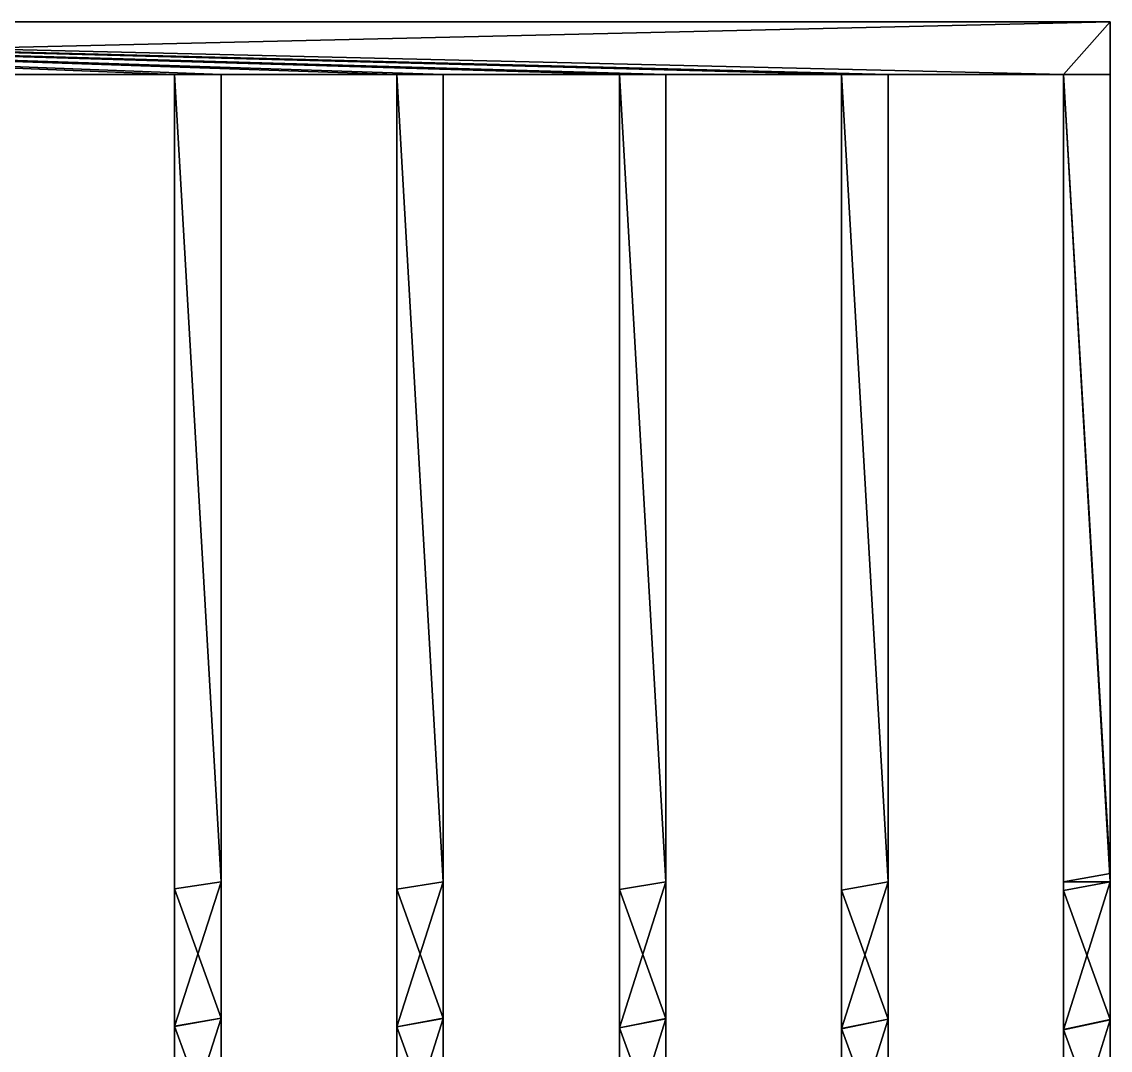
# Model space of a CAD drawing. Header units: inches. Extents: x -754 to 754, y 2181 to 6840.
# Drawn here: x 26 to 647, y 6254 to 6840 of the extents above; entities that cross this region are included whole.
import ezdxf

# ---------------------------------------------------------------- set-up
doc = ezdxf.new("R2010")
doc.units = ezdxf.units.IN
doc.header["$LTSCALE"] = 12.361043
doc.header["$MEASUREMENT"] = 0
for name, color, linetype in [('10', 7, 'CONTINUOUS'), ('100', 7, 'CONTINUOUS'), ('101', 7, 'CONTINUOUS'), ('102', 7, 'CONTINUOUS'), ('11', 7, 'CONTINUOUS'), ('20', 7, 'CONTINUOUS'), ('200', 7, 'CONTINUOUS'), ('201', 7, 'CONTINUOUS'), ('202', 7, 'CONTINUOUS'), ('21', 7, 'CONTINUOUS'), ('24', 7, 'CONTINUOUS'), ('25', 7, 'CONTINUOUS'), ('28', 7, 'CONTINUOUS'), ('29', 7, 'CONTINUOUS'), ('3', 7, 'CONTINUOUS'), ('32', 7, 'CONTINUOUS'), ('33', 7, 'CONTINUOUS'), ('4', 7, 'CONTINUOUS'), ('5', 7, 'CONTINUOUS'), ('59', 7, 'CONTINUOUS'), ('6', 7, 'CONTINUOUS'), ('60', 7, 'CONTINUOUS'), ('61', 7, 'CONTINUOUS'), ('62', 7, 'CONTINUOUS'), ('63', 7, 'CONTINUOUS'), ('7', 7, 'CONTINUOUS'), ('72', 7, 'CONTINUOUS'), ('73', 7, 'CONTINUOUS'), ('74', 7, 'CONTINUOUS'), ('75', 7, 'CONTINUOUS'), ('76', 7, 'CONTINUOUS'), ('8', 7, 'CONTINUOUS'), ('85', 7, 'CONTINUOUS'), ('86', 7, 'CONTINUOUS'), ('87', 7, 'CONTINUOUS'), ('88', 7, 'CONTINUOUS'), ('89', 7, 'CONTINUOUS'), ('9', 7, 'CONTINUOUS'), ('98', 7, 'CONTINUOUS'), ('99', 7, 'CONTINUOUS')]:
    doc.layers.add(name, color=color, linetype=linetype)

msp = doc.modelspace()

# ---------------------------------------------------------------- linework, layer by layer
at = {"layer": '10', "color": 7, "linetype": 'CONTINUOUS', "true_color": 0xa89b88}
for points in [[(620.4, 6810.5, 45720.18), (620.4, 6345.08, 45720), (620.4, 6350, 45730), (620.4, 6810.5, 45720.18)], [(620.4, 6810.5, 45730), (620.4, 6810.5, 45720.18), (620.4, 6350, 45730), (620.4, 6810.5, 45730)], [(620.4, 6345.08, 45720), (620.4, 6345.07, 45730), (620.4, 6350, 45730), (620.4, 6345.08, 45720)]]:
    msp.add_3dface(points, dxfattribs=at)
at = {"layer": '100', "color": 7, "linetype": 'CONTINUOUS', "true_color": 0xa89b88}
for points in [[(139.9, 6350, 45720), (139.9, 6350, 45730), (139.9, 6272.28, 45729.52), (139.9, 6350, 45720)], [(139.9, 6272.4, 45719.53), (139.9, 6350, 45720), (139.9, 6272.28, 45729.52), (139.9, 6272.4, 45719.53)], [(139.9, 6194.8, 45718.1), (139.9, 6272.4, 45719.53), (139.9, 6194.56, 45728.1), (139.9, 6194.8, 45718.1)], [(139.9, 6194.56, 45728.1), (139.9, 6272.4, 45719.53), (139.9, 6272.28, 45729.52), (139.9, 6194.56, 45728.1)]]:
    msp.add_3dface(points, dxfattribs=at)
at = {"layer": '101', "color": 7, "linetype": 'CONTINUOUS', "true_color": 0xa89b88}
for points in [[(113.3, 6346.03, 45730), (113.3, 6810.5, 45730), (113.3, 6346.03, 45720), (113.3, 6346.03, 45730)], [(113.3, 6346.03, 45720), (113.3, 6810.5, 45730), (113.3, 6810.5, 45720.14), (113.3, 6346.03, 45720)]]:
    msp.add_3dface(points, dxfattribs=at)
at = {"layer": '102', "color": 7, "linetype": 'CONTINUOUS', "true_color": 0xa89b88}
for points in [[(139.9, 6810.5, 45730), (139.9, 6350, 45730), (139.9, 6810.5, 45720.14), (139.9, 6810.5, 45730)], [(139.9, 6350, 45730), (139.9, 6350, 45720), (139.9, 6810.5, 45720.14), (139.9, 6350, 45730)]]:
    msp.add_3dface(points, dxfattribs=at)
at = {"layer": '11', "color": 7, "linetype": 'CONTINUOUS', "true_color": 0xa89b88}
for points in [[(647, 6354.87, 45730), (647, 6810.5, 45720.18), (647, 6840.5, 45730), (647, 6354.87, 45730)], [(647, 6840.5, 45730), (647, 6810.5, 45720.18), (647, 6840.5, 45710), (647, 6840.5, 45730)], [(647, 6840.5, 45710), (647, 6810.5, 45720.18), (647, 6810.5, 45710), (647, 6840.5, 45710)], [(647, 6350, 45720), (647, 6810.5, 45720.18), (647, 6350, 45730), (647, 6350, 45720)], [(647, 6350, 45730), (647, 6810.5, 45720.18), (647, 6354.87, 45730), (647, 6350, 45730)]]:
    msp.add_3dface(points, dxfattribs=at)
at = {"layer": '20', "color": 7, "linetype": 'CONTINUOUS', "true_color": 0xa89b88}
for points in [[(520.3, 6350, 45720), (520.3, 6271.83, 45719.52), (493.7, 6345.36, 45720), (520.3, 6350, 45720)], [(493.7, 6345.36, 45720), (520.3, 6271.83, 45719.52), (493.7, 6266.38, 45719.45), (493.7, 6345.36, 45720)], [(520.3, 6271.83, 45719.52), (520.3, 6193.66, 45718.07), (493.7, 6266.38, 45719.45), (520.3, 6271.83, 45719.52)], [(493.7, 6266.38, 45719.45), (520.3, 6193.66, 45718.07), (493.7, 6187.41, 45717.92), (493.7, 6266.38, 45719.45)]]:
    msp.add_3dface(points, dxfattribs=at)
at = {"layer": '200', "color": 7, "linetype": 'CONTINUOUS', "true_color": 0xa89b88}
for points in [[(647, 6840.5, 45710), (647, 6810.5, 45710), (-647, 6810.5, 45710), (647, 6840.5, 45710)], [(647, 6840.5, 45710), (-647, 6810.5, 45710), (-647, 6840.5, 45710), (647, 6840.5, 45710)]]:
    msp.add_3dface(points, dxfattribs=at)
at = {"layer": '201', "color": 7, "linetype": 'CONTINUOUS', "true_color": 0xa89b88}
for points in [[(-647, 6810.5, 45720), (647, 6810.5, 45710), (-620.4, 6810.5, 45720), (-647, 6810.5, 45720)], [(647, 6810.5, 45710), (-647, 6810.5, 45720), (-647, 6810.5, 45710), (647, 6810.5, 45710)], [(647, 6810.5, 45710), (-520.3, 6810.5, 45720.17), (-620.4, 6810.5, 45720), (647, 6810.5, 45710)], [(647, 6810.5, 45710), (-493.7, 6810.5, 45720.17), (-520.3, 6810.5, 45720.17), (647, 6810.5, 45710)], [(647, 6810.5, 45710), (-393.6, 6810.5, 45720), (-493.7, 6810.5, 45720.17), (647, 6810.5, 45710)], [(-393.6, 6810.5, 45720), (647, 6810.5, 45710), (-367, 6810.5, 45720), (-393.6, 6810.5, 45720)], [(647, 6810.5, 45710), (-266.6, 6810.5, 45720.15), (-367, 6810.5, 45720), (647, 6810.5, 45710)], [(647, 6810.5, 45710), (-240, 6810.5, 45720.15), (-266.6, 6810.5, 45720.15), (647, 6810.5, 45710)], [(647, 6810.5, 45710), (-139.9, 6810.5, 45720.14), (-240, 6810.5, 45720.15), (647, 6810.5, 45710)], [(647, 6810.5, 45710), (-113.3, 6810.5, 45720.14), (-139.9, 6810.5, 45720.14), (647, 6810.5, 45710)], [(647, 6810.5, 45710), (-13.4, 6810.5, 45720.14), (-113.3, 6810.5, 45720.14), (647, 6810.5, 45710)], [(647, 6810.5, 45710), (13.2, 6810.5, 45720.14), (-13.4, 6810.5, 45720.14), (647, 6810.5, 45710)], [(647, 6810.5, 45710), (113.3, 6810.5, 45720.14), (13.2, 6810.5, 45720.14), (647, 6810.5, 45710)], [(113.3, 6810.5, 45730), (13.2, 6810.5, 45730), (113.3, 6810.5, 45720.14), (113.3, 6810.5, 45730)], [(113.3, 6810.5, 45720.14), (13.2, 6810.5, 45730), (13.2, 6810.5, 45720.14), (113.3, 6810.5, 45720.14)], [(647, 6810.5, 45710), (139.9, 6810.5, 45720.14), (113.3, 6810.5, 45720.14), (647, 6810.5, 45710)], [(647, 6810.5, 45710), (240, 6810.5, 45720.15), (139.9, 6810.5, 45720.14), (647, 6810.5, 45710)], [(240, 6810.5, 45730), (139.9, 6810.5, 45730), (240, 6810.5, 45720.15), (240, 6810.5, 45730)], [(240, 6810.5, 45720.15), (139.9, 6810.5, 45730), (139.9, 6810.5, 45720.14), (240, 6810.5, 45720.15)], [(647, 6810.5, 45710), (266.6, 6810.5, 45720.15), (240, 6810.5, 45720.15), (647, 6810.5, 45710)], [(647, 6810.5, 45710), (367, 6810.5, 45720.16), (266.6, 6810.5, 45720.15), (647, 6810.5, 45710)], [(367, 6810.5, 45730), (266.6, 6810.5, 45730), (367, 6810.5, 45720.16), (367, 6810.5, 45730)], [(367, 6810.5, 45720.16), (266.6, 6810.5, 45730), (266.6, 6810.5, 45720.15), (367, 6810.5, 45720.16)], [(647, 6810.5, 45710), (393.6, 6810.5, 45720.16), (367, 6810.5, 45720.16), (647, 6810.5, 45710)], [(647, 6810.5, 45710), (493.7, 6810.5, 45720.17), (393.6, 6810.5, 45720.16), (647, 6810.5, 45710)], [(493.7, 6810.5, 45730), (393.6, 6810.5, 45730), (493.7, 6810.5, 45720.17), (493.7, 6810.5, 45730)], [(493.7, 6810.5, 45720.17), (393.6, 6810.5, 45730), (393.6, 6810.5, 45720.16), (493.7, 6810.5, 45720.17)], [(647, 6810.5, 45710), (520.3, 6810.5, 45720.17), (493.7, 6810.5, 45720.17), (647, 6810.5, 45710)], [(620.4, 6810.5, 45720.18), (620.4, 6810.5, 45730), (520.3, 6810.5, 45730), (620.4, 6810.5, 45720.18)], [(647, 6810.5, 45710), (620.4, 6810.5, 45720.18), (520.3, 6810.5, 45730), (647, 6810.5, 45710)], [(647, 6810.5, 45710), (520.3, 6810.5, 45730), (520.3, 6810.5, 45720.17), (647, 6810.5, 45710)], [(647, 6810.5, 45720.18), (620.4, 6810.5, 45720.18), (647, 6810.5, 45710), (647, 6810.5, 45720.18)]]:
    msp.add_3dface(points, dxfattribs=at)
at = {"layer": '202', "color": 7, "linetype": 'CONTINUOUS', "true_color": 0xa89b88}
for points in [[(647, 6840.5, 45730), (647, 6840.5, 45710), (-647, 6840.5, 45710), (647, 6840.5, 45730)], [(-647, 6840.5, 45730), (647, 6840.5, 45730), (-647, 6840.5, 45710), (-647, 6840.5, 45730)]]:
    msp.add_3dface(points, dxfattribs=at)
at = {"layer": '21', "color": 7, "linetype": 'CONTINUOUS', "true_color": 0xa89b88}
for points in [[(520.3, 6350, 45720), (493.7, 6345.36, 45720), (493.7, 6810.5, 45720.17), (520.3, 6350, 45720)], [(520.3, 6810.5, 45720.17), (520.3, 6350, 45720), (493.7, 6810.5, 45720.17), (520.3, 6810.5, 45720.17)]]:
    msp.add_3dface(points, dxfattribs=at)
at = {"layer": '24', "color": 7, "linetype": 'CONTINUOUS', "true_color": 0xa89b88}
for points in [[(393.6, 6350, 45720), (393.6, 6272.05, 45719.52), (367, 6345.61, 45720), (393.6, 6350, 45720)], [(367, 6345.61, 45720), (393.6, 6272.05, 45719.52), (367, 6266.89, 45719.46), (367, 6345.61, 45720)], [(393.6, 6272.05, 45719.52), (393.6, 6194.1, 45718.09), (367, 6266.89, 45719.46), (393.6, 6272.05, 45719.52)], [(367, 6266.89, 45719.46), (393.6, 6194.1, 45718.09), (367, 6188.18, 45717.94), (367, 6266.89, 45719.46)]]:
    msp.add_3dface(points, dxfattribs=at)
at = {"layer": '25', "color": 7, "linetype": 'CONTINUOUS', "true_color": 0xa89b88}
for points in [[(393.6, 6350, 45720), (367, 6345.61, 45720), (367, 6810.5, 45720.16), (393.6, 6350, 45720)], [(393.6, 6810.5, 45720.16), (393.6, 6350, 45720), (367, 6810.5, 45720.16), (393.6, 6810.5, 45720.16)]]:
    msp.add_3dface(points, dxfattribs=at)
at = {"layer": '28', "color": 7, "linetype": 'CONTINUOUS', "true_color": 0xa89b88}
for points in [[(266.6, 6350, 45720), (266.6, 6272.24, 45719.52), (240, 6345.83, 45720), (266.6, 6350, 45720)], [(240, 6345.83, 45720), (266.6, 6272.24, 45719.52), (240, 6267.34, 45719.46), (240, 6345.83, 45720)], [(266.6, 6272.24, 45719.52), (266.6, 6194.48, 45718.09), (240, 6267.34, 45719.46), (266.6, 6272.24, 45719.52)], [(240, 6267.34, 45719.46), (266.6, 6194.48, 45718.09), (240, 6188.85, 45717.96), (240, 6267.34, 45719.46)]]:
    msp.add_3dface(points, dxfattribs=at)
at = {"layer": '29', "color": 7, "linetype": 'CONTINUOUS', "true_color": 0xa89b88}
for points in [[(266.6, 6350, 45720), (240, 6345.83, 45720), (240, 6810.5, 45720.15), (266.6, 6350, 45720)], [(266.6, 6810.5, 45720.15), (266.6, 6350, 45720), (240, 6810.5, 45720.15), (266.6, 6810.5, 45720.15)]]:
    msp.add_3dface(points, dxfattribs=at)
at = {"layer": '3', "color": 7, "linetype": 'CONTINUOUS', "true_color": 0xa89b88}
for points in [[(647, 6350, 45720), (647, 6271.57, 45719.52), (620.4, 6345.08, 45720), (647, 6350, 45720)], [(620.4, 6345.08, 45720), (647, 6271.57, 45719.52), (620.4, 6265.81, 45719.44), (620.4, 6345.08, 45720)], [(647, 6271.57, 45719.52), (647, 6193.14, 45718.06), (620.4, 6265.81, 45719.44), (647, 6271.57, 45719.52)], [(620.4, 6265.81, 45719.44), (647, 6193.14, 45718.06), (620.4, 6186.55, 45717.9), (620.4, 6265.81, 45719.44)]]:
    msp.add_3dface(points, dxfattribs=at)
at = {"layer": '32', "color": 7, "linetype": 'CONTINUOUS', "true_color": 0xa89b88}
for points in [[(139.9, 6350, 45720), (139.9, 6272.4, 45719.53), (113.3, 6346.03, 45720), (139.9, 6350, 45720)], [(113.3, 6346.03, 45720), (139.9, 6272.4, 45719.53), (113.3, 6267.74, 45719.47), (113.3, 6346.03, 45720)], [(139.9, 6272.4, 45719.53), (139.9, 6194.8, 45718.1), (113.3, 6267.74, 45719.47), (139.9, 6272.4, 45719.53)], [(113.3, 6267.74, 45719.47), (139.9, 6194.8, 45718.1), (113.3, 6189.45, 45717.97), (113.3, 6267.74, 45719.47)]]:
    msp.add_3dface(points, dxfattribs=at)
at = {"layer": '33', "color": 7, "linetype": 'CONTINUOUS', "true_color": 0xa89b88}
for points in [[(139.9, 6350, 45720), (113.3, 6346.03, 45720), (113.3, 6810.5, 45720.14), (139.9, 6350, 45720)], [(139.9, 6810.5, 45720.14), (139.9, 6350, 45720), (113.3, 6810.5, 45720.14), (139.9, 6810.5, 45720.14)]]:
    msp.add_3dface(points, dxfattribs=at)
at = {"layer": '4', "color": 7, "linetype": 'CONTINUOUS', "true_color": 0xa89b88}
for points in [[(647, 6350, 45720), (620.4, 6345.08, 45720), (620.4, 6810.5, 45720.18), (647, 6350, 45720)], [(647, 6810.5, 45720.18), (647, 6350, 45720), (620.4, 6810.5, 45720.18), (647, 6810.5, 45720.18)]]:
    msp.add_3dface(points, dxfattribs=at)
at = {"layer": '5', "color": 7, "linetype": 'CONTINUOUS', "true_color": 0xa89b88}
for points in [[(620.4, 6345.07, 45730), (620.4, 6265.68, 45729.44), (647, 6350, 45730), (620.4, 6345.07, 45730)], [(620.4, 6265.68, 45729.44), (647, 6271.44, 45729.51), (647, 6350, 45730), (620.4, 6265.68, 45729.44)], [(620.4, 6265.68, 45729.44), (620.4, 6186.29, 45727.89), (647, 6271.44, 45729.51), (620.4, 6265.68, 45729.44)], [(620.4, 6186.29, 45727.89), (647, 6192.89, 45728.06), (647, 6271.44, 45729.51), (620.4, 6186.29, 45727.89)]]:
    msp.add_3dface(points, dxfattribs=at)
at = {"layer": '59', "color": 7, "linetype": 'CONTINUOUS', "true_color": 0xa89b88}
for points in [[(520.3, 6350, 45730), (493.7, 6345.35, 45730), (493.7, 6266.31, 45729.45), (520.3, 6350, 45730)], [(520.3, 6350, 45730), (493.7, 6266.31, 45729.45), (520.3, 6271.75, 45729.52), (520.3, 6350, 45730)], [(493.7, 6266.31, 45729.45), (493.7, 6187.27, 45727.91), (520.3, 6271.75, 45729.52), (493.7, 6266.31, 45729.45)], [(493.7, 6187.27, 45727.91), (520.3, 6193.49, 45728.07), (520.3, 6271.75, 45729.52), (493.7, 6187.27, 45727.91)]]:
    msp.add_3dface(points, dxfattribs=at)
at = {"layer": '6', "color": 7, "linetype": 'CONTINUOUS', "true_color": 0xa89b88}
for points in [[(620.4, 6350, 45730), (647, 6350, 45730), (647, 6354.87, 45730), (620.4, 6350, 45730)], [(620.4, 6345.07, 45730), (647, 6350, 45730), (620.4, 6350, 45730), (620.4, 6345.07, 45730)]]:
    msp.add_3dface(points, dxfattribs=at)
at = {"layer": '60', "color": 7, "linetype": 'CONTINUOUS', "true_color": 0xa89b88}
for points in [[(493.7, 6345.35, 45730), (493.7, 6345.36, 45720), (493.7, 6266.38, 45719.45), (493.7, 6345.35, 45730)], [(493.7, 6345.35, 45730), (493.7, 6266.38, 45719.45), (493.7, 6266.31, 45729.45), (493.7, 6345.35, 45730)], [(493.7, 6266.38, 45719.45), (493.7, 6187.41, 45717.92), (493.7, 6187.27, 45727.91), (493.7, 6266.38, 45719.45)], [(493.7, 6266.31, 45729.45), (493.7, 6266.38, 45719.45), (493.7, 6187.27, 45727.91), (493.7, 6266.31, 45729.45)]]:
    msp.add_3dface(points, dxfattribs=at)
at = {"layer": '61', "color": 7, "linetype": 'CONTINUOUS', "true_color": 0xa89b88}
for points in [[(520.3, 6350, 45720), (520.3, 6350, 45730), (520.3, 6271.75, 45729.52), (520.3, 6350, 45720)], [(520.3, 6271.83, 45719.52), (520.3, 6350, 45720), (520.3, 6271.75, 45729.52), (520.3, 6271.83, 45719.52)], [(520.3, 6193.66, 45718.07), (520.3, 6271.83, 45719.52), (520.3, 6193.49, 45728.07), (520.3, 6193.66, 45718.07)], [(520.3, 6193.49, 45728.07), (520.3, 6271.83, 45719.52), (520.3, 6271.75, 45729.52), (520.3, 6193.49, 45728.07)]]:
    msp.add_3dface(points, dxfattribs=at)
at = {"layer": '62', "color": 7, "linetype": 'CONTINUOUS', "true_color": 0xa89b88}
for points in [[(493.7, 6345.35, 45730), (493.7, 6810.5, 45730), (493.7, 6345.36, 45720), (493.7, 6345.35, 45730)], [(493.7, 6345.36, 45720), (493.7, 6810.5, 45730), (493.7, 6810.5, 45720.17), (493.7, 6345.36, 45720)]]:
    msp.add_3dface(points, dxfattribs=at)
at = {"layer": '63', "color": 7, "linetype": 'CONTINUOUS', "true_color": 0xa89b88}
for points in [[(520.3, 6810.5, 45730), (520.3, 6350, 45730), (520.3, 6810.5, 45720.17), (520.3, 6810.5, 45730)], [(520.3, 6350, 45730), (520.3, 6350, 45720), (520.3, 6810.5, 45720.17), (520.3, 6350, 45730)]]:
    msp.add_3dface(points, dxfattribs=at)
at = {"layer": '7', "color": 7, "linetype": 'CONTINUOUS', "true_color": 0xa89b88}
for points in [[(620.4, 6810.5, 45730), (647, 6840.5, 45730), (-647, 6840.5, 45730), (620.4, 6810.5, 45730)], [(520.3, 6810.5, 45730), (620.4, 6810.5, 45730), (-647, 6840.5, 45730), (520.3, 6810.5, 45730)], [(493.7, 6810.5, 45730), (520.3, 6810.5, 45730), (-647, 6840.5, 45730), (493.7, 6810.5, 45730)], [(393.6, 6810.5, 45730), (493.7, 6810.5, 45730), (-647, 6840.5, 45730), (393.6, 6810.5, 45730)], [(367, 6810.5, 45730), (393.6, 6810.5, 45730), (-647, 6840.5, 45730), (367, 6810.5, 45730)], [(266.6, 6810.5, 45730), (367, 6810.5, 45730), (-647, 6840.5, 45730), (266.6, 6810.5, 45730)], [(240, 6810.5, 45730), (266.6, 6810.5, 45730), (-647, 6840.5, 45730), (240, 6810.5, 45730)], [(139.9, 6810.5, 45730), (240, 6810.5, 45730), (-647, 6840.5, 45730), (139.9, 6810.5, 45730)], [(113.3, 6810.5, 45730), (139.9, 6810.5, 45730), (-647, 6840.5, 45730), (113.3, 6810.5, 45730)], [(13.2, 6810.5, 45730), (113.3, 6810.5, 45730), (-647, 6840.5, 45730), (13.2, 6810.5, 45730)], [(620.4, 6810.5, 45730), (647, 6354.87, 45730), (647, 6840.5, 45730), (620.4, 6810.5, 45730)], [(139.9, 6350, 45730), (139.9, 6810.5, 45730), (113.3, 6810.5, 45730), (139.9, 6350, 45730)], [(113.3, 6346.03, 45730), (139.9, 6350, 45730), (113.3, 6810.5, 45730), (113.3, 6346.03, 45730)], [(266.6, 6350, 45730), (266.6, 6810.5, 45730), (240, 6810.5, 45730), (266.6, 6350, 45730)], [(240, 6345.83, 45730), (266.6, 6350, 45730), (240, 6810.5, 45730), (240, 6345.83, 45730)], [(393.6, 6350, 45730), (393.6, 6810.5, 45730), (367, 6810.5, 45730), (393.6, 6350, 45730)], [(367, 6345.6, 45730), (393.6, 6350, 45730), (367, 6810.5, 45730), (367, 6345.6, 45730)], [(520.3, 6350, 45730), (520.3, 6810.5, 45730), (493.7, 6810.5, 45730), (520.3, 6350, 45730)], [(493.7, 6345.35, 45730), (520.3, 6350, 45730), (493.7, 6810.5, 45730), (493.7, 6345.35, 45730)], [(620.4, 6810.5, 45730), (620.4, 6350, 45730), (647, 6354.87, 45730), (620.4, 6810.5, 45730)]]:
    msp.add_3dface(points, dxfattribs=at)
at = {"layer": '72', "color": 7, "linetype": 'CONTINUOUS', "true_color": 0xa89b88}
for points in [[(393.6, 6350, 45730), (367, 6345.6, 45730), (367, 6266.83, 45729.45), (393.6, 6350, 45730)], [(393.6, 6350, 45730), (367, 6266.83, 45729.45), (393.6, 6271.97, 45729.52), (393.6, 6350, 45730)], [(367, 6266.83, 45729.45), (367, 6188.06, 45727.93), (393.6, 6271.97, 45729.52), (367, 6266.83, 45729.45)], [(367, 6188.06, 45727.93), (393.6, 6193.94, 45728.08), (393.6, 6271.97, 45729.52), (367, 6188.06, 45727.93)]]:
    msp.add_3dface(points, dxfattribs=at)
at = {"layer": '73', "color": 7, "linetype": 'CONTINUOUS', "true_color": 0xa89b88}
for points in [[(367, 6345.6, 45730), (367, 6345.61, 45720), (367, 6266.89, 45719.46), (367, 6345.6, 45730)], [(367, 6345.6, 45730), (367, 6266.89, 45719.46), (367, 6266.83, 45729.45), (367, 6345.6, 45730)], [(367, 6266.89, 45719.46), (367, 6188.18, 45717.94), (367, 6188.06, 45727.93), (367, 6266.89, 45719.46)], [(367, 6266.83, 45729.45), (367, 6266.89, 45719.46), (367, 6188.06, 45727.93), (367, 6266.83, 45729.45)]]:
    msp.add_3dface(points, dxfattribs=at)
at = {"layer": '74', "color": 7, "linetype": 'CONTINUOUS', "true_color": 0xa89b88}
for points in [[(393.6, 6350, 45720), (393.6, 6350, 45730), (393.6, 6271.97, 45729.52), (393.6, 6350, 45720)], [(393.6, 6272.05, 45719.52), (393.6, 6350, 45720), (393.6, 6271.97, 45729.52), (393.6, 6272.05, 45719.52)], [(393.6, 6194.1, 45718.09), (393.6, 6272.05, 45719.52), (393.6, 6193.94, 45728.08), (393.6, 6194.1, 45718.09)], [(393.6, 6193.94, 45728.08), (393.6, 6272.05, 45719.52), (393.6, 6271.97, 45729.52), (393.6, 6193.94, 45728.08)]]:
    msp.add_3dface(points, dxfattribs=at)
at = {"layer": '75', "color": 7, "linetype": 'CONTINUOUS', "true_color": 0xa89b88}
for points in [[(367, 6345.6, 45730), (367, 6810.5, 45730), (367, 6345.61, 45720), (367, 6345.6, 45730)], [(367, 6345.61, 45720), (367, 6810.5, 45730), (367, 6810.5, 45720.16), (367, 6345.61, 45720)]]:
    msp.add_3dface(points, dxfattribs=at)
at = {"layer": '76', "color": 7, "linetype": 'CONTINUOUS', "true_color": 0xa89b88}
for points in [[(393.6, 6810.5, 45730), (393.6, 6350, 45730), (393.6, 6810.5, 45720.16), (393.6, 6810.5, 45730)], [(393.6, 6350, 45730), (393.6, 6350, 45720), (393.6, 6810.5, 45720.16), (393.6, 6350, 45730)]]:
    msp.add_3dface(points, dxfattribs=at)
at = {"layer": '8', "color": 7, "linetype": 'CONTINUOUS', "true_color": 0xa89b88}
for points in [[(620.4, 6345.08, 45720), (620.4, 6265.81, 45719.44), (620.4, 6345.07, 45730), (620.4, 6345.08, 45720)], [(620.4, 6345.07, 45730), (620.4, 6265.81, 45719.44), (620.4, 6265.68, 45729.44), (620.4, 6345.07, 45730)], [(620.4, 6265.81, 45719.44), (620.4, 6186.55, 45717.9), (620.4, 6265.68, 45729.44), (620.4, 6265.81, 45719.44)], [(620.4, 6265.68, 45729.44), (620.4, 6186.55, 45717.9), (620.4, 6186.29, 45727.89), (620.4, 6265.68, 45729.44)]]:
    msp.add_3dface(points, dxfattribs=at)
at = {"layer": '85', "color": 7, "linetype": 'CONTINUOUS', "true_color": 0xa89b88}
for points in [[(266.6, 6350, 45730), (240, 6345.83, 45730), (240, 6267.3, 45729.46), (266.6, 6350, 45730)], [(266.6, 6350, 45730), (240, 6267.3, 45729.46), (266.6, 6272.17, 45729.52), (266.6, 6350, 45730)], [(240, 6267.3, 45729.46), (240, 6188.76, 45727.95), (266.6, 6272.17, 45729.52), (240, 6267.3, 45729.46)], [(240, 6188.76, 45727.95), (266.6, 6194.34, 45728.09), (266.6, 6272.17, 45729.52), (240, 6188.76, 45727.95)]]:
    msp.add_3dface(points, dxfattribs=at)
at = {"layer": '86', "color": 7, "linetype": 'CONTINUOUS', "true_color": 0xa89b88}
for points in [[(240, 6345.83, 45730), (240, 6345.83, 45720), (240, 6267.34, 45719.46), (240, 6345.83, 45730)], [(240, 6345.83, 45730), (240, 6267.34, 45719.46), (240, 6267.3, 45729.46), (240, 6345.83, 45730)], [(240, 6267.34, 45719.46), (240, 6188.85, 45717.96), (240, 6188.76, 45727.95), (240, 6267.34, 45719.46)], [(240, 6267.3, 45729.46), (240, 6267.34, 45719.46), (240, 6188.76, 45727.95), (240, 6267.3, 45729.46)]]:
    msp.add_3dface(points, dxfattribs=at)
at = {"layer": '87', "color": 7, "linetype": 'CONTINUOUS', "true_color": 0xa89b88}
for points in [[(266.6, 6350, 45720), (266.6, 6350, 45730), (266.6, 6272.17, 45729.52), (266.6, 6350, 45720)], [(266.6, 6272.24, 45719.52), (266.6, 6350, 45720), (266.6, 6272.17, 45729.52), (266.6, 6272.24, 45719.52)], [(266.6, 6194.48, 45718.09), (266.6, 6272.24, 45719.52), (266.6, 6194.34, 45728.09), (266.6, 6194.48, 45718.09)], [(266.6, 6194.34, 45728.09), (266.6, 6272.24, 45719.52), (266.6, 6272.17, 45729.52), (266.6, 6194.34, 45728.09)]]:
    msp.add_3dface(points, dxfattribs=at)
at = {"layer": '88', "color": 7, "linetype": 'CONTINUOUS', "true_color": 0xa89b88}
for points in [[(240, 6345.83, 45730), (240, 6810.5, 45730), (240, 6345.83, 45720), (240, 6345.83, 45730)], [(240, 6345.83, 45720), (240, 6810.5, 45730), (240, 6810.5, 45720.15), (240, 6345.83, 45720)]]:
    msp.add_3dface(points, dxfattribs=at)
at = {"layer": '89', "color": 7, "linetype": 'CONTINUOUS', "true_color": 0xa89b88}
for points in [[(266.6, 6810.5, 45730), (266.6, 6350, 45730), (266.6, 6810.5, 45720.15), (266.6, 6810.5, 45730)], [(266.6, 6350, 45730), (266.6, 6350, 45720), (266.6, 6810.5, 45720.15), (266.6, 6350, 45730)]]:
    msp.add_3dface(points, dxfattribs=at)
at = {"layer": '9', "color": 7, "linetype": 'CONTINUOUS', "true_color": 0xa89b88}
for points in [[(647, 6271.57, 45719.52), (647, 6350, 45720), (647, 6271.44, 45729.51), (647, 6271.57, 45719.52)], [(647, 6271.44, 45729.51), (647, 6350, 45720), (647, 6350, 45730), (647, 6271.44, 45729.51)], [(647, 6193.14, 45718.06), (647, 6271.57, 45719.52), (647, 6192.89, 45728.06), (647, 6193.14, 45718.06)], [(647, 6192.89, 45728.06), (647, 6271.57, 45719.52), (647, 6271.44, 45729.51), (647, 6192.89, 45728.06)]]:
    msp.add_3dface(points, dxfattribs=at)
at = {"layer": '98', "color": 7, "linetype": 'CONTINUOUS', "true_color": 0xa89b88}
for points in [[(139.9, 6350, 45730), (113.3, 6346.03, 45730), (113.3, 6267.64, 45729.47), (139.9, 6350, 45730)], [(139.9, 6350, 45730), (113.3, 6267.64, 45729.47), (139.9, 6272.28, 45729.52), (139.9, 6350, 45730)], [(113.3, 6267.64, 45729.47), (113.3, 6189.25, 45727.97), (139.9, 6272.28, 45729.52), (113.3, 6267.64, 45729.47)], [(113.3, 6189.25, 45727.97), (139.9, 6194.56, 45728.1), (139.9, 6272.28, 45729.52), (113.3, 6189.25, 45727.97)]]:
    msp.add_3dface(points, dxfattribs=at)
at = {"layer": '99', "color": 7, "linetype": 'CONTINUOUS', "true_color": 0xa89b88}
for points in [[(113.3, 6346.03, 45730), (113.3, 6346.03, 45720), (113.3, 6267.74, 45719.47), (113.3, 6346.03, 45730)], [(113.3, 6346.03, 45730), (113.3, 6267.74, 45719.47), (113.3, 6267.64, 45729.47), (113.3, 6346.03, 45730)], [(113.3, 6267.74, 45719.47), (113.3, 6189.45, 45717.97), (113.3, 6189.25, 45727.97), (113.3, 6267.74, 45719.47)], [(113.3, 6267.64, 45729.47), (113.3, 6267.74, 45719.47), (113.3, 6189.25, 45727.97), (113.3, 6267.64, 45729.47)]]:
    msp.add_3dface(points, dxfattribs=at)

doc.saveas('drawing.dxf')
